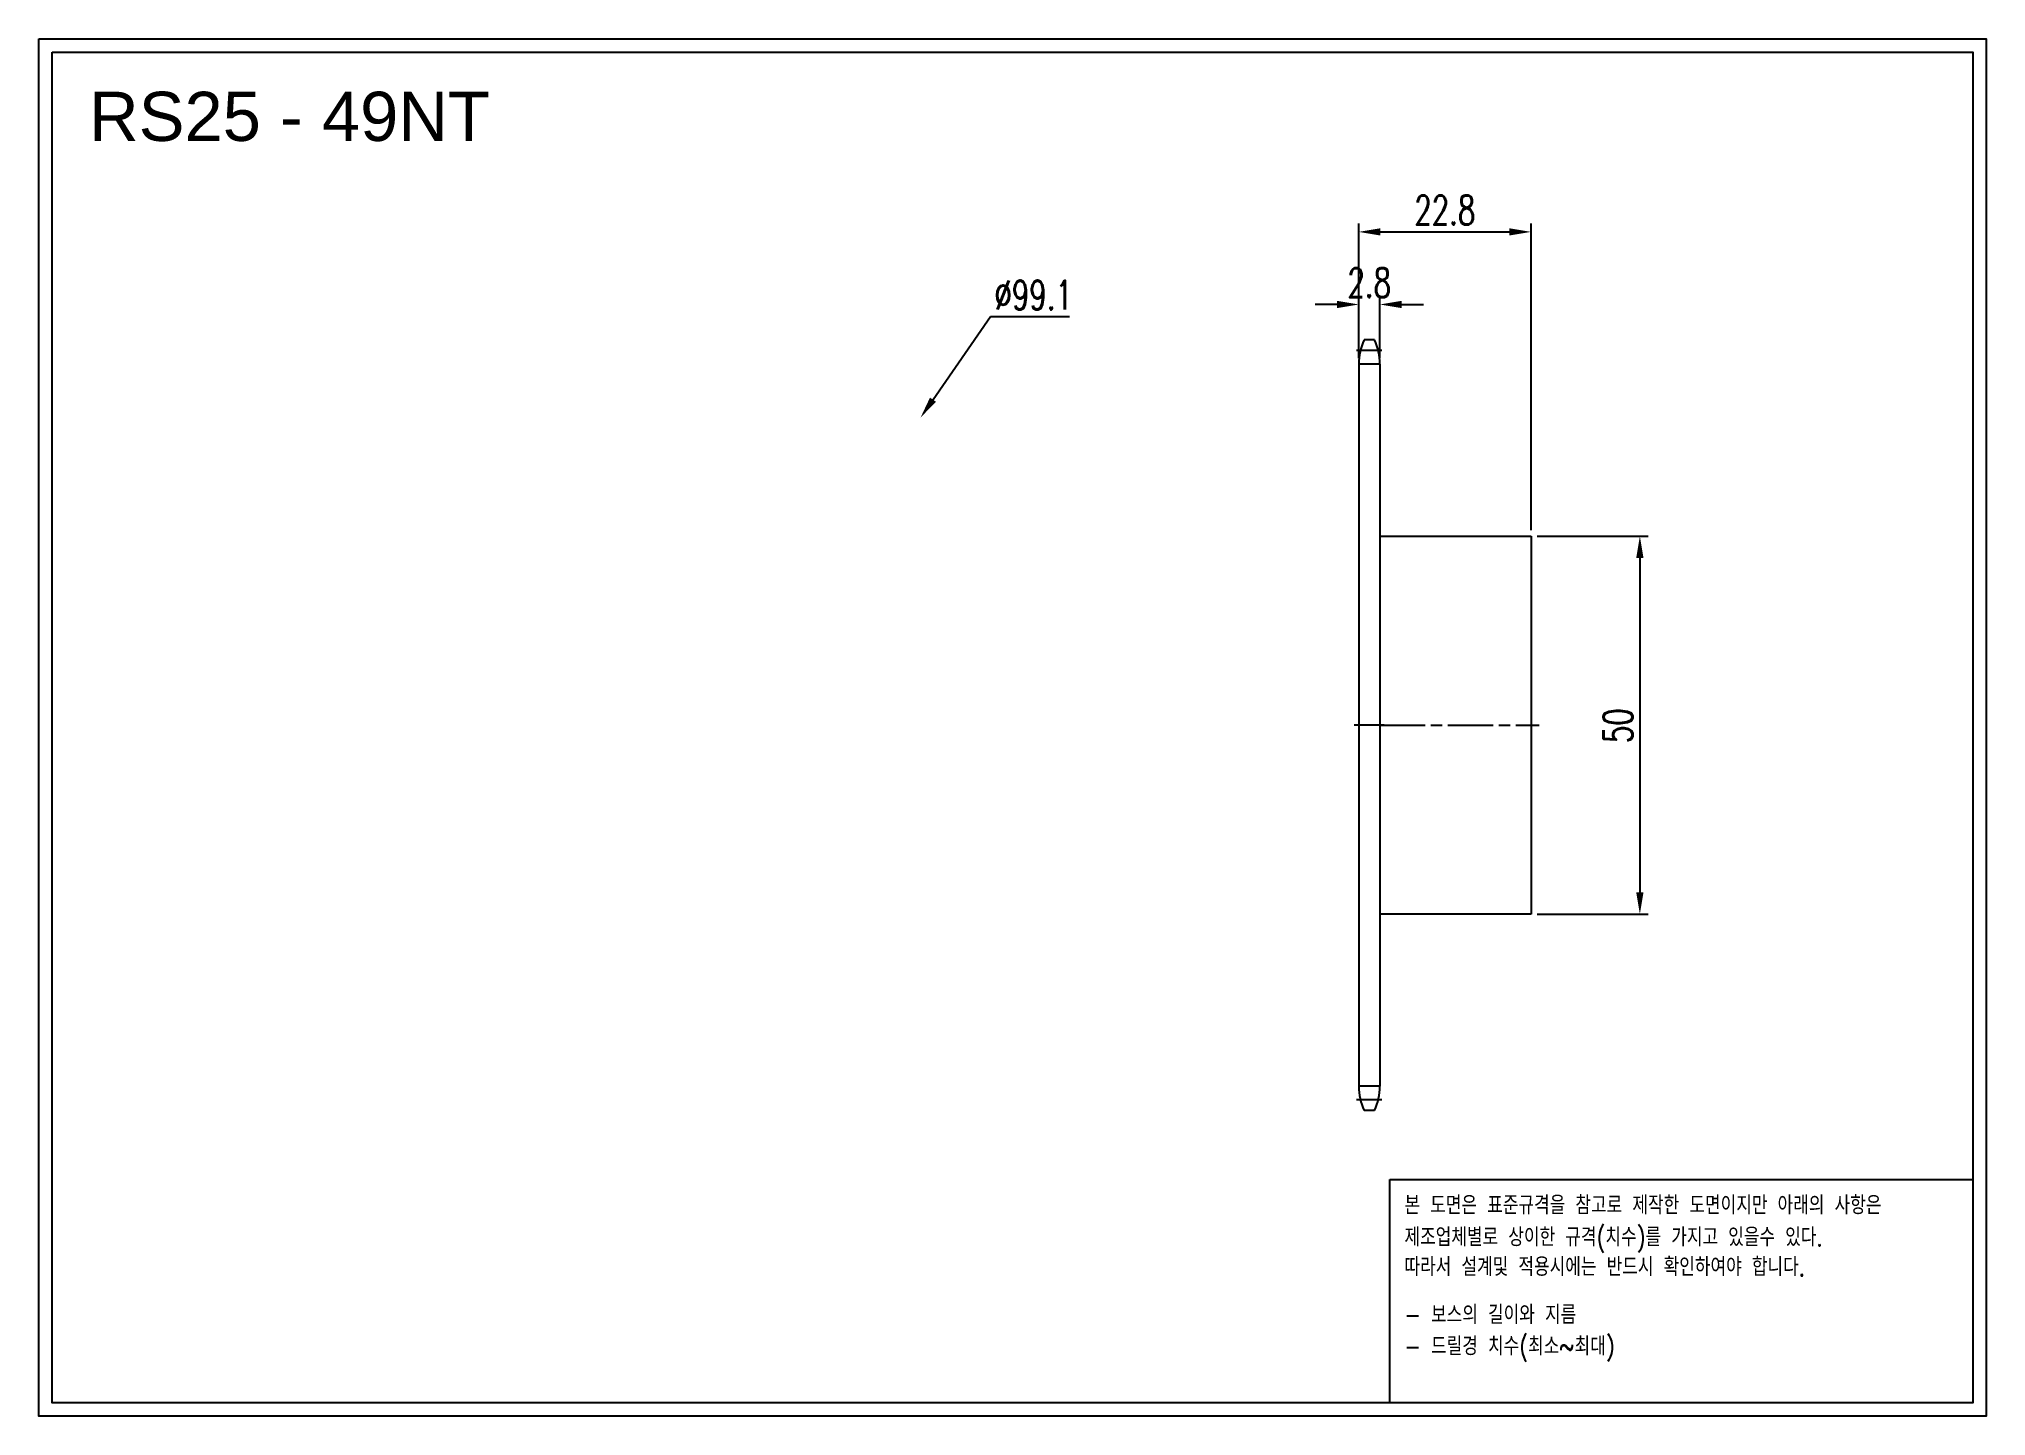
# Model space of a CAD drawing. Header units: millimetres. Extents: x -65268 to -65011, y 1720 to 1903.
import ezdxf

# ---------------------------------------------------------------- set-up
doc = ezdxf.new("R2010")
doc.units = ezdxf.units.MM
for name, pattern in [('AM_ISO02W050', [7.5, 6, -1.5]), ('AM_ISO02W050x2', [3.75, 3, -0.75]), ('AM_ISO08W050', [18, 12, -1.5, 3, -1.5]), ('AM_ISO08W050x2', [9, 6, -0.75, 1.5, -0.75])]:
    doc.linetypes.add(name, pattern=pattern)
for name, color, linetype, lineweight in [('AM_3N', 6, 'AM_ISO02W050', 25), ('AM_7', 4, 'AM_ISO08W050', 25), ('AM_7N', 4, 'AM_ISO08W050', 25)]:
    doc.layers.add(name, color=color, linetype=linetype, lineweight=lineweight)
doc.layers.add('S-DIM', color=7, linetype='Continuous')
doc.styles.add('HAN', font='ROMANS.shx', dxfattribs={"width": 0.7, "bigfont": 'whgtxt.shx'})
doc.styles.add('HSG', font='SIMPLEX.shx', dxfattribs={"width": 0.7, "bigfont": 'HSG.shx'})
doc.styles.get("Standard").update_dxf_attribs({"font": 'arial.ttf'})
doc.dimstyles.new('APP4', dxfattribs={"dimscale": 1.6, "dimtxt": 2.4, "dimasz": 1.8, "dimexe": 0.7, "dimexo": 0.5, "dimgap": 0.6, "dimtad": 1, "dimtoh": 1, "dimdec": 1, "dimrnd": 0.01, "dimzin": 9, "dimdsep": 46, "dimtxsty": 'HSG', "dimcen": 0, "dimclrd": 1, "dimclre": 1, "dimclrt": 256, "dimazin": 2, "dimtp": 1, "dimtm": 1, "dimtfac": 0.5, "dimtdec": 1, "dimtofl": 0, "dimtmove": 0, "dimatfit": 3, "dimfxl": 0, "dimtvp": 1, "dimtolj": 2, "dimlwd": -1, "dimlwe": -1, "dimarcsym": 0})

# ---------------------------------------------------------------- blocks, each defined once
blk = doc.blocks.new('*D2')
at = {"layer": 'Defpoints', "color": 0, "transparency": 16777216}
for p in [(-65070.73, 1836.75), (-65070.73, 1786.75), (-65056.33, 1786.75)]:
    blk.add_point(p, dxfattribs=at)
at = {"layer": 'S-DIM', "color": 1, "transparency": 16777216}
for p, q in [((-65069.93, 1836.75), (-65055.21, 1836.75)), ((-65056.33, 1833.87), (-65056.33, 1789.63)), ((-65069.93, 1786.75), (-65055.21, 1786.75))]:
    blk.add_line(p, q, dxfattribs=at)
for points in [[(-65056.81, 1833.87), (-65055.85, 1833.87), (-65056.33, 1836.75)], [(-65056.81, 1789.63), (-65055.85, 1789.63), (-65056.33, 1786.75)]]:
    blk.add_solid(points, dxfattribs=at)
at = {"layer": 'S-DIM', "transparency": 16777216, "insert": (-65059.21, 1811.68), "char_height": 3.84, "attachment_point": 5, "rotation": 90, "style": 'HSG'}
blk.add_mtext('\\A2;50', dxfattribs=at)
blk = doc.blocks.new('fyjkfytuj')
for p, q in [((-66537.93, 409.63), (-66517.93, 409.63)), ((-66517.93, 409.63), (-66517.93, 359.63)), ((-66517.93, 359.63), (-66537.93, 359.63))]:
    blk.add_line(p, q)
at = {"layer": 'AM_7N', "linetype": 'AM_ISO08W050x2'}
blk.add_line((-66537.93, 384.63), (-66516.85, 384.63), dxfattribs=at)
blk = doc.blocks.new('*D3')
at = {"layer": 'Defpoints', "color": 0, "transparency": 16777216}
for p in [(-65151.5, 1852.44), (-65208.07, 1771.06)]:
    blk.add_point(p, dxfattribs=at)
at = {"layer": 'S-DIM', "color": 1, "transparency": 16777216}
for p, q in [((-65142.24, 1865.76), (-65149.85, 1854.8)), ((-65131.8, 1865.76), (-65142.24, 1865.76))]:
    blk.add_line(p, q, dxfattribs=at)
blk.add_solid([(-65150.25, 1855.08), (-65149.46, 1854.53), (-65151.5, 1852.44)], dxfattribs=at)
at = {"layer": 'S-DIM', "transparency": 16777216, "insert": (-65136.54, 1868.64), "char_height": 3.84, "attachment_point": 5, "style": 'HSG'}
blk.add_mtext('\\A2;∅99.1', dxfattribs=at)
blk = doc.blocks.new('*D4')
at = {"layer": 'Defpoints', "color": 0, "transparency": 16777216}
for p in [(-65090.73, 1867.4), (-65093.53, 1859.51), (-65090.73, 1859.51)]:
    blk.add_point(p, dxfattribs=at)
at = {"layer": 'S-DIM', "color": 1, "transparency": 16777216}
for p, q in [((-65093.53, 1860.31), (-65093.53, 1868.52)), ((-65090.73, 1860.31), (-65090.73, 1868.52)), ((-65096.41, 1867.4), (-65099.29, 1867.4)), ((-65087.85, 1867.4), (-65084.97, 1867.4))]:
    blk.add_line(p, q, dxfattribs=at)
for points in [[(-65096.41, 1867.88), (-65096.41, 1866.92), (-65093.53, 1867.4)], [(-65087.85, 1867.88), (-65087.85, 1866.92), (-65090.73, 1867.4)]]:
    blk.add_solid(points, dxfattribs=at)
at = {"layer": 'S-DIM', "transparency": 16777216, "insert": (-65092.13, 1870.28), "char_height": 3.84, "attachment_point": 5, "style": 'HSG'}
blk.add_mtext('\\A2;2.8', dxfattribs=at)
blk = doc.blocks.new('*D5')
at = {"layer": 'Defpoints', "color": 0, "transparency": 16777216}
for p in [(-65070.73, 1877), (-65093.53, 1859.51), (-65070.73, 1836.75)]:
    blk.add_point(p, dxfattribs=at)
at = {"layer": 'S-DIM', "color": 1, "transparency": 16777216}
for p, q in [((-65093.53, 1860.31), (-65093.53, 1878.12)), ((-65070.73, 1837.55), (-65070.73, 1878.12)), ((-65090.65, 1877), (-65073.61, 1877))]:
    blk.add_line(p, q, dxfattribs=at)
for points in [[(-65090.65, 1877.48), (-65090.65, 1876.52), (-65093.53, 1877)], [(-65073.61, 1877.48), (-65073.61, 1876.52), (-65070.73, 1877)]]:
    blk.add_solid(points, dxfattribs=at)
at = {"layer": 'S-DIM', "transparency": 16777216, "insert": (-65082.13, 1879.88), "char_height": 3.84, "attachment_point": 5, "style": 'HSG'}
blk.add_mtext('\\A2;22.8', dxfattribs=at)
blk = doc.blocks.new('notice1')
at = {"color": 4}
blk.add_lwpolyline([(-22142.12, 1735.9), (-22053.8, 1735.9), (-22053.8, 1702.07), (-22142.12, 1702.07)], close=True, dxfattribs=at)
at = {"color": 4, "style": 'HAN', "width": 0.8}
for s, p in [('본 도면은 표준규격을 참고로 제작한 도면이지만 아래의 사항은', (-22139.9, 1730.62)), ('제조업체별로 상이한 규격(치수)를 가지고 있을수 있다.', (-22139.9, 1725.78)), ('따라서 설계및 적용시에는 반드시 확인하여야 합니다.', (-22139.9, 1721.28)), ('- 보스의 길이와 지름', (-22139.9, 1714.03)), ('- 드릴경 치수(최소~최대)', (-22139.9, 1709.27))]:
    blk.add_text(s, height=2.7949, dxfattribs=at).set_placement(p)

msp = doc.modelspace()

# ---------------------------------------------------------------- linework, layer by layer
for p, q in [((-65091.43, 1862.71), (-65092.82, 1862.71)), ((-65093.53, 1859.51), (-65093.53, 1763.99)), ((-65090.73, 1859.51), (-65090.73, 1763.99)), ((-65091.43, 1760.79), (-65092.82, 1760.79))]:
    msp.add_line(p, q)
for points in [[(-65268.14, 1902.52), (-65010.53, 1902.52), (-65010.53, 1720.37), (-65268.14, 1720.37)], [(-65266.41, 1900.79), (-65012.26, 1900.79), (-65012.26, 1722.1), (-65266.41, 1722.1)]]:
    msp.add_lwpolyline(points, close=True)
for centre, start, end in [((-65085.93, 1859.51), 155.0989, 180), ((-65098.33, 1859.51), 0, 24.9011), ((-65085.93, 1763.99), 180, 204.9011), ((-65098.33, 1763.99), 335.0989, 0)]:
    msp.add_arc(centre, 7.6, start, end)
at = {"layer": 'AM_3N', "linetype": 'AM_ISO02W050x2'}
for p, q in [((-65090.73, 1859.51), (-65093.53, 1859.51)), ((-65090.73, 1763.99), (-65093.53, 1763.99))]:
    msp.add_line(p, q, dxfattribs=at)
at = {"layer": 'AM_7', "linetype": 'AM_ISO08W050x2'}
for p, q in [((-65090.45, 1861.3), (-65093.84, 1861.3)), ((-65090.15, 1811.75), (-65094.11, 1811.75)), ((-65090.45, 1762.19), (-65093.84, 1762.19))]:
    msp.add_line(p, q, dxfattribs=at)

# ---------------------------------------------------------------- block references
msp.add_blockref('fyjkfytuj', (1447.21, 1427.12))
at = {"xscale": 0.8735999999999999, "yscale": 0.8735999999999999, "zscale": 0.8735999999999999}
msp.add_blockref('notice1', (-45746.06, 235.18), dxfattribs=at)

# ---------------------------------------------------------------- texts
msp.add_text('RS25 - 49NT', height=6.5055).set_placement((-65261.51, 1889.03))

# ---------------------------------------------------------------- dimensions: what is measured, and where the dimension line sits
at = {"layer": 'S-DIM'}
dim = msp.add_linear_dim(base=(-65070.73, 1877), p1=(-65093.53, 1859.51), p2=(-65070.73, 1836.75), dimstyle='APP4', dxfattribs=at)
dim.commit()
dim.dimension.update_dxf_attribs({"geometry": '*D5', "text_midpoint": (-65082.13, 1879.88)})
dim = msp.add_diameter_dim_2p(p1=(-65208.07, 1771.06), p2=(-65151.5, 1852.44), dimstyle='APP4', dxfattribs=at)
dim.commit()
dim.dimension.update_dxf_attribs({"geometry": '*D3', "text_midpoint": (-65136.54, 1865.76), "dimtype": 131})
dim = msp.add_linear_dim(base=(-65090.73, 1867.4), p1=(-65093.53, 1859.51), p2=(-65090.73, 1859.51), dimstyle='APP4', dxfattribs=at)
dim.commit()
dim.dimension.update_dxf_attribs({"geometry": '*D4', "text_midpoint": (-65092.13, 1867.4), "dimtype": 128})
dim = msp.add_linear_dim(base=(-65056.33, 1786.75), p1=(-65070.73, 1836.75), p2=(-65070.73, 1786.75), angle=90, dimstyle='APP4', dxfattribs=at)
dim.commit()
dim.dimension.update_dxf_attribs({"geometry": '*D2', "text_midpoint": (-65056.33, 1811.68), "dimtype": 128})

doc.saveas('drawing.dxf')
